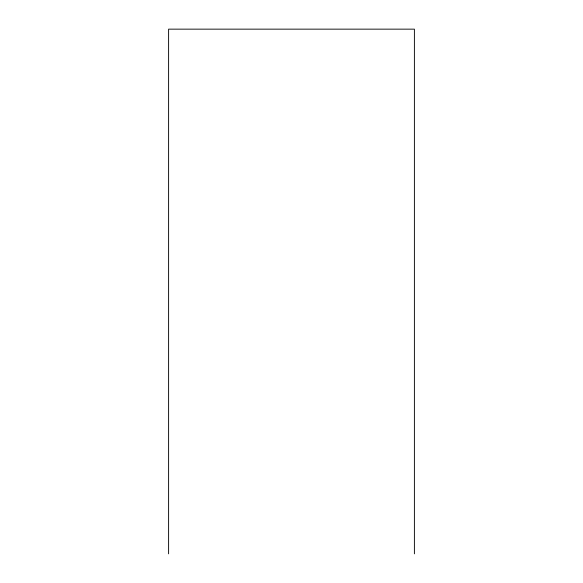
<?xml version="1.0" encoding="UTF-8"?>
<svg xmlns="http://www.w3.org/2000/svg" width="583" height="583" viewBox="0 0 583 583"><rect width="100%" height="100%" fill="white"/><g stroke="black" fill="none" stroke-linecap="round" stroke-linejoin="round"><path stroke-width="0.87" d="M414.396 553.85L414.396 29.15L168.604 29.15L168.604 553.85"/></g></svg>
